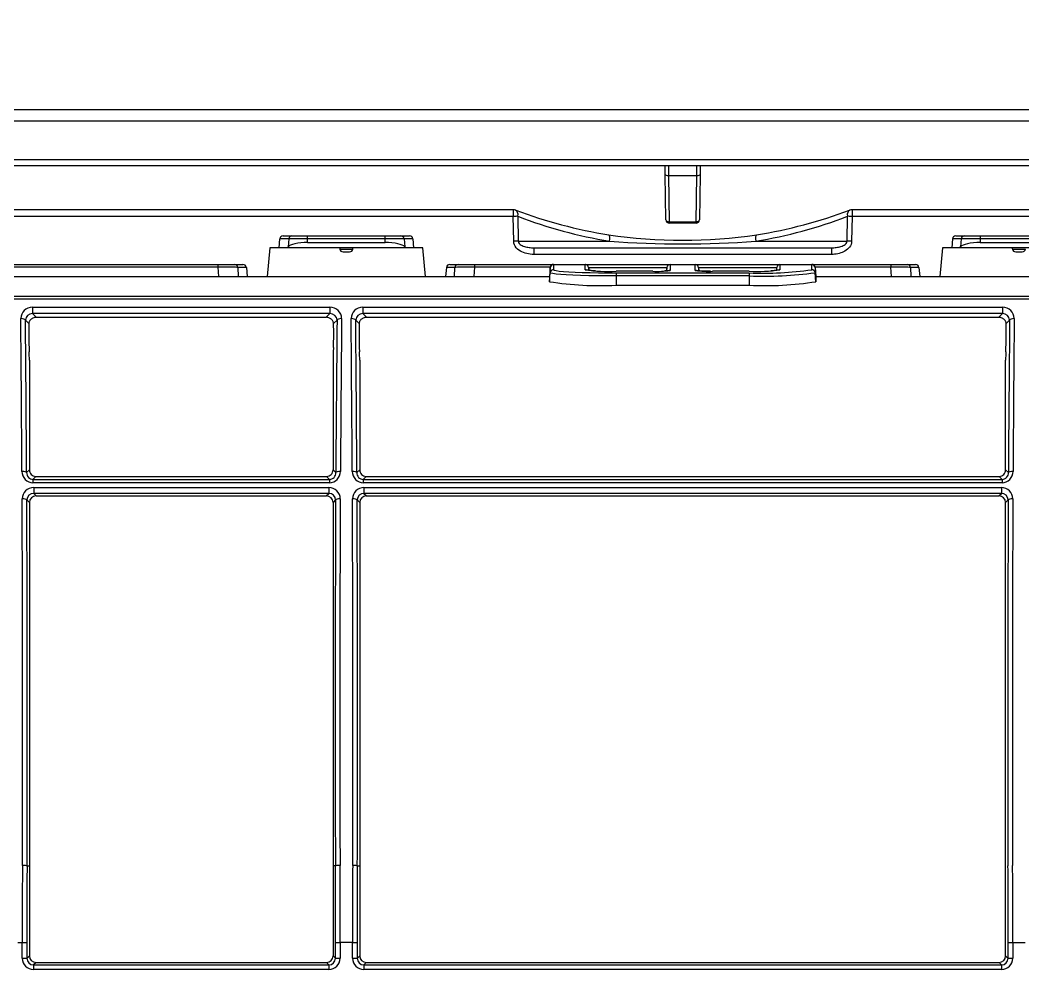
# Model space of a CAD drawing. Header units: inches. Extents: x -172 to 397, y -177 to 127.
# Drawn here: x -71.3373 to -71.105, y 69.0419 to 69.2633 of the extents above; entities that cross this region are included whole.
import ezdxf

# ---------------------------------------------------------------- set-up
doc = ezdxf.new("R2010")
doc.units = ezdxf.units.IN
doc.header["$MEASUREMENT"] = 0
doc.header["$XCLIPFRAME"] = 2
doc.layers.add('AC-RA', color=210, linetype='Continuous')
picture_1 = doc.add_image_def('image3.tif', size_in_pixel=(13248, 8704))

# ---------------------------------------------------------------- blocks, each defined once
blk = doc.blocks.new('FTM(15-28)PV2S')
at = {"layer": 'AC-RA', "color": 8, "linetype": 'Continuous'}
for p, q in [((1986.094388474831, 1338.203544292114), (1986.094388474831, 1338.204440891954)), ((1986.217488736281, 1338.203544292114), (1986.217488736281, 1338.204440891954)), ((1986.224249236082, 1338.203544292114), (1986.224249236082, 1338.204440891954)), ((1986.281261941806, 1338.203544292114), (1986.281261941806, 1338.204440891954)), ((1986.093107618285, 1338.20226440888), (1986.092211018445, 1338.202265091614)), ((1986.093107618285, 1338.20226440888), (1986.093105320649, 1338.199243879717)), ((1986.093579725154, 1338.201791942001), (1986.093107618285, 1338.20226440888)), ((1986.094388474831, 1338.203544292114), (1986.094859608387, 1338.203072798548)), ((1986.217488736281, 1338.203544292114), (1986.094388474831, 1338.203544292114)), ((1986.217017602725, 1338.203072798548), (1986.094859608387, 1338.203072798548)), ((1986.217017602725, 1338.203072798548), (1986.217488736281, 1338.203544292114)), ((1986.218769592827, 1338.20226440888), (1986.218297485958, 1338.201791942001)), ((1986.219666193953, 1338.202265091614), (1986.218769592827, 1338.20226440888)), ((1986.218771890463, 1338.199243879717), (1986.218769592827, 1338.20226440888)), ((1986.222968379535, 1338.20226440888), (1986.222071779695, 1338.202265091614)), ((1986.222968379535, 1338.20226440888), (1986.2229660819, 1338.199243879717)), ((1986.223440486404, 1338.201791942001), (1986.222968379535, 1338.20226440888)), ((1986.224249236082, 1338.203544292114), (1986.224720369637, 1338.203072798548)), ((1986.281261941806, 1338.203544292114), (1986.224249236082, 1338.203544292114)), ((1986.28079080825, 1338.203072798548), (1986.224720369637, 1338.203072798548)), ((1986.28079080825, 1338.203072798548), (1986.281261941806, 1338.203544292114)), ((1986.282542798352, 1338.20226440888), (1986.282070691483, 1338.201791942001)), ((1986.283439399478, 1338.202265091614), (1986.282542798352, 1338.20226440888)), ((1986.282545095988, 1338.199243879717), (1986.282542798352, 1338.20226440888)), ((1986.093579725154, 1338.201791942001), (1986.093579725154, 1338.114306354335)), ((1986.218297485958, 1338.184412806184), (1986.218297485958, 1338.201791942001)), ((1986.223440486404, 1338.114306354335), (1986.223440486404, 1338.201791942001)), ((1986.282070691483, 1338.184412806184), (1986.282070691483, 1338.201791942001)), ((1986.09220872081, 1338.199244562451), (1986.089807729052, 1338.199244562451)), ((1986.093105320649, 1338.199243879717), (1986.09220872081, 1338.199244562451)), ((1986.219668490302, 1338.199244562451), (1986.218771890463, 1338.199243879717)), ((1986.219668490302, 1338.199244562451), (1986.22206948206, 1338.199244562451)), ((1986.2229660819, 1338.199243879717), (1986.22206948206, 1338.199244562451)), ((1986.283441695827, 1338.199244562451), (1986.282545095988, 1338.199243879717)), ((1986.284299787451, 1338.199244562451), (1986.283441695827, 1338.199244562451)), ((1986.218753137797, 1338.184413153337), (1986.218297485958, 1338.184412806184)), ((1986.21829748853, 1338.114306356906), (1986.218297485958, 1338.184412806184)), ((1986.222984834565, 1338.184413153337), (1986.223440486404, 1338.184412806184)), ((1986.282526343322, 1338.184413153337), (1986.282070691483, 1338.184412806184)), ((1986.282070694055, 1338.114306356906), (1986.282070691483, 1338.184412806184)), ((1986.09307451922, 1338.113815949956), (1986.093579725154, 1338.114306354335)), ((1986.21829748853, 1338.114306356906), (1986.218802693178, 1338.113815949956)), ((1986.22293528047, 1338.113815949956), (1986.223440486404, 1338.114306354335)), ((1986.282070694055, 1338.114306356906), (1986.282575898703, 1338.113815949956)), ((1986.094898700334, 1338.113025855227), (1986.094410054861, 1338.112551243717)), ((1986.094410054861, 1338.111408703024), (1986.094410054861, 1338.112551243717)), ((1986.094410054861, 1338.112551243717), (1986.217467156251, 1338.112551243717)), ((1986.216978512064, 1338.113025855227), (1986.094898700334, 1338.113025855227)), ((1986.217467156251, 1338.112551243717), (1986.216978512064, 1338.113025855227)), ((1986.217467156251, 1338.111408703024), (1986.217467156251, 1338.112551243717)), ((1986.224759461584, 1338.113025855227), (1986.224270816111, 1338.112551243717)), ((1986.224270816111, 1338.112551243717), (1986.281240361776, 1338.112551243717)), ((1986.224270816111, 1338.111408703024), (1986.224270816111, 1338.112551243717)), ((1986.280751717589, 1338.113025855227), (1986.224759461584, 1338.113025855227)), ((1986.281240361776, 1338.112551243717), (1986.280751717589, 1338.113025855227)), ((1986.281240361776, 1338.111408703024), (1986.281240361776, 1338.112551243717)), ((1986.09427241274, 1338.109831163497), (1986.09427241274, 1338.110479220126)), ((1986.217604799658, 1338.109831163497), (1986.09427241274, 1338.109831163497)), ((1986.09427241274, 1338.109831163497), (1986.094820720875, 1338.109265153154)), ((1986.217056490237, 1338.109265153154), (1986.217604799658, 1338.109831163497)), ((1986.217604799658, 1338.109831163497), (1986.217604799658, 1338.110479220126)), ((1986.22413317399, 1338.109831163497), (1986.22413317399, 1338.110479220126)), ((1986.22413317399, 1338.109831163497), (1986.224681482125, 1338.109265153154)), ((1986.281378005182, 1338.109831163497), (1986.22413317399, 1338.109831163497)), ((1986.280829695762, 1338.109265153154), (1986.281378005182, 1338.109831163497)), ((1986.281378005182, 1338.109831163497), (1986.281378005182, 1338.110479220126)), ((1986.093579725154, 1338.10798468619), (1986.093045588556, 1338.108535752259)), ((1986.093579725154, 1338.10798468619), (1986.093579725154, 1338.086806930244)), ((1986.217056490237, 1338.109265153154), (1986.094820720875, 1338.109265153154)), ((1986.218831622556, 1338.108535752259), (1986.218297485958, 1338.10798468619)), ((1986.218297485958, 1338.086806930244), (1986.218297485958, 1338.10798468619)), ((1986.223440486404, 1338.10798468619), (1986.222906349807, 1338.108535752259)), ((1986.223440486404, 1338.086806930244), (1986.223440486404, 1338.10798468619)), ((1986.280829695762, 1338.109265153154), (1986.224681482125, 1338.109265153154)), ((1986.282604828081, 1338.108535752259), (1986.282070691483, 1338.10798468619)), ((1986.282070691483, 1338.086806930244), (1986.282070691483, 1338.10798468619)), ((1986.093544646033, 1338.08519567192), (1986.09351074466, 1338.084372773848)), ((1986.218366466452, 1338.084372773848), (1986.218332566364, 1338.08519567192)), ((1986.22337150591, 1338.084372773848), (1986.223405407284, 1338.08519567192)), ((1986.282139671977, 1338.084372773848), (1986.282105771889, 1338.08519567192)), ((1986.092813049077, 1338.079105065927), (1986.093485686676, 1338.079749577743)), ((1986.093485686676, 1338.079749577743), (1986.09349856475, 1338.079625461713)), ((1986.09349856475, 1338.079625461713), (1986.093525141204, 1338.079506441111)), ((1986.093525141204, 1338.079506441111), (1986.093564545588, 1338.079392373219)), ((1986.093564545588, 1338.079392373219), (1986.093615877875, 1338.079283175747)), ((1986.093615877875, 1338.079283175747), (1986.093677879317, 1338.0791799583)), ((1986.093677879317, 1338.0791799583), (1986.093750292764, 1338.079082994741)), ((1986.093750292764, 1338.079082994741), (1986.093833214645, 1338.078992021492)), ((1986.093833214645, 1338.078992021492), (1986.093926633391, 1338.078906880405)), ((1986.093926633391, 1338.078906880405), (1986.094030411426, 1338.078828270929)), ((1986.094030411426, 1338.078828270929), (1986.094145523348, 1338.078756904084)), ((1986.094145523348, 1338.078756904084), (1986.094273095474, 1338.078693426601)), ((1986.094914414772, 1338.078556852938), (1986.094174486155, 1338.077847863326)), ((1986.094273095474, 1338.078693426601), (1986.09441367039, 1338.078638946797)), ((1986.09441367039, 1338.078638946797), (1986.094568081264, 1338.078595914026)), ((1986.094568081264, 1338.078595914026), (1986.094736703534, 1338.07856717494)), ((1986.094736703534, 1338.07856717494), (1986.094914414772, 1338.078556852938)), ((1986.216962796341, 1338.078556852938), (1986.094914414772, 1338.078556852938)), ((1986.216962796341, 1338.078556852938), (1986.217140984591, 1338.078567246942)), ((1986.217702724958, 1338.077847863326), (1986.216962796341, 1338.078556852938)), ((1986.217140984591, 1338.078567246942), (1986.21730920185, 1338.078595932027)), ((1986.21730920185, 1338.078595932027), (1986.217463704012, 1338.078639031656)), ((1986.217463704012, 1338.078639031656), (1986.217604464077, 1338.078693580891)), ((1986.217604464077, 1338.078693580891), (1986.217731948772, 1338.078757064802)), ((1986.217731948772, 1338.078757064802), (1986.217847006692, 1338.078828429077)), ((1986.217847006692, 1338.078828429077), (1986.217950698581, 1338.078906984551)), ((1986.217950698581, 1338.078906984551), (1986.218043960466, 1338.078991985491)), ((1986.218043960466, 1338.078991985491), (1986.218126725486, 1338.079082764592)), ((1986.218126725486, 1338.079082764592), (1986.218199009072, 1338.079179481287)), ((1986.218199009072, 1338.079179481287), (1986.218260915368, 1338.079282394011)), ((1986.218260915368, 1338.079282394011), (1986.218312243798, 1338.079391416621)), ((1986.218312243798, 1338.079391416621), (1986.218351796043, 1338.079505750663)), ((1986.218351796043, 1338.079505750663), (1986.218378555074, 1338.079625194277)), ((1986.218378555074, 1338.079625194277), (1986.218391524436, 1338.079749577743)), ((1986.218391524436, 1338.079749577743), (1986.219064162035, 1338.079105065927)), ((1986.222673810327, 1338.079105065927), (1986.223346447927, 1338.079749577743)), ((1986.223346447927, 1338.079749577743), (1986.223359326, 1338.079625461713)), ((1986.223359326, 1338.079625461713), (1986.223385902455, 1338.079506441111)), ((1986.223385902455, 1338.079506441111), (1986.223425306838, 1338.079392373219)), ((1986.223425306838, 1338.079392373219), (1986.223476639125, 1338.079283175747)), ((1986.223476639125, 1338.079283175747), (1986.223538640568, 1338.0791799583)), ((1986.223538640568, 1338.0791799583), (1986.223611054014, 1338.079082994741)), ((1986.223611054014, 1338.079082994741), (1986.223693975896, 1338.078992021492)), ((1986.223693975896, 1338.078992021492), (1986.223787394641, 1338.078906880405)), ((1986.223787394641, 1338.078906880405), (1986.223891172676, 1338.078828270929)), ((1986.223891172676, 1338.078828270929), (1986.224006284598, 1338.078756904084)), ((1986.224006284598, 1338.078756904084), (1986.224133856724, 1338.078693426601)), ((1986.224775176022, 1338.078556852938), (1986.224035247405, 1338.077847863326)), ((1986.224133856724, 1338.078693426601), (1986.224274431641, 1338.078638946797)), ((1986.224274431641, 1338.078638946797), (1986.224428842514, 1338.078595914026)), ((1986.224428842514, 1338.078595914026), (1986.224597464784, 1338.07856717494)), ((1986.224597464784, 1338.07856717494), (1986.224775176022, 1338.078556852938)), ((1986.280736001865, 1338.078556852938), (1986.224775176022, 1338.078556852938)), ((1986.280736001865, 1338.078556852938), (1986.280914190116, 1338.078567246942)), ((1986.281475930482, 1338.077847863326), (1986.280736001865, 1338.078556852938)), ((1986.280914190116, 1338.078567246942), (1986.281082407375, 1338.078595932027)), ((1986.281082407375, 1338.078595932027), (1986.281236909537, 1338.078639031656)), ((1986.281236909537, 1338.078639031656), (1986.281377669602, 1338.078693580891)), ((1986.281377669602, 1338.078693580891), (1986.281505154297, 1338.078757064802)), ((1986.281505154297, 1338.078757064802), (1986.281620212217, 1338.078828429077)), ((1986.281620212217, 1338.078828429077), (1986.281723904106, 1338.078906984551)), ((1986.281723904106, 1338.078906984551), (1986.281817165991, 1338.078991985491)), ((1986.281817165991, 1338.078991985491), (1986.281899931011, 1338.079082764592)), ((1986.281899931011, 1338.079082764592), (1986.281972214596, 1338.079179481287)), ((1986.281972214596, 1338.079179481287), (1986.282034120893, 1338.079282394011)), ((1986.282034120893, 1338.079282394011), (1986.282085449323, 1338.079391416621)), ((1986.282085449323, 1338.079391416621), (1986.282125001568, 1338.079505750663)), ((1986.282125001568, 1338.079505750663), (1986.282151760599, 1338.079625194277)), ((1986.282151760599, 1338.079625194277), (1986.282164729961, 1338.079749577743)), ((1986.282164729961, 1338.079749577743), (1986.28283736756, 1338.079105065927)), ((1986.094174486155, 1338.077847863326), (1986.217702724958, 1338.077847863326)), ((1986.094174486155, 1338.076607880775), (1986.094174486155, 1338.077847863326)), ((1986.217702724958, 1338.076607880775), (1986.217702724958, 1338.077847863326)), ((1986.224035247405, 1338.076607880775), (1986.224035247405, 1338.077847863326)), ((1986.224035247405, 1338.077847863326), (1986.281475930482, 1338.077847863326)), ((1986.281475930482, 1338.076607880775), (1986.281475930482, 1338.077847863326)), ((1986.130223603328, 1338.070669610456), (1985.99264834141, 1338.070669610456)), ((1986.105794351212, 1338.065140884978), (1986.10627805169, 1338.070669610456)), ((1986.110320267463, 1338.068942104893), (1986.11016945669, 1338.070669610456)), ((1986.111970278296, 1338.068942104893), (1986.111870520802, 1338.070669610456)), ((1986.115635449135, 1338.070669610456), (1986.115738417147, 1338.068886500058)), ((1986.130223603328, 1338.071680359191), (1986.130374956688, 1338.069950369559)), ((1986.130223603328, 1338.070669610456), (1986.130223603328, 1338.071680359191)), ((1986.130373345643, 1338.068942104893), (1986.130223603328, 1338.070669610456)), ((1986.16879610667, 1338.072354192538), (1986.143081104442, 1338.072354192538)), ((1986.143081104442, 1338.069996742708), (1986.143081104442, 1338.072354192538)), ((1986.143081104442, 1338.070582706607), (1986.16879610667, 1338.070582706607)), ((1986.16879610667, 1338.069996742708), (1986.16879610667, 1338.072354192538)), ((1986.16879610667, 1338.070582706607), (1986.170611065098, 1338.07057611328)), ((1986.170611065098, 1338.07057611328), (1986.172379974387, 1338.070556748597)), ((1986.181653607784, 1338.071680359191), (1986.181502255709, 1338.069950369559)), ((1986.181503865469, 1338.068942104893), (1986.181653607784, 1338.070669610456)), ((1986.181653607784, 1338.070669610456), (1986.181653607784, 1338.071680359191)), ((1986.319228869702, 1338.070669610456), (1986.181653607784, 1338.070669610456)), ((1986.196138793965, 1338.068886500058), (1986.196241761977, 1338.070669610456)), ((1986.20000669031, 1338.070669610456), (1986.199906932816, 1338.068942104893)), ((1986.201556944935, 1338.068942104893), (1986.201707754422, 1338.070669610456)), ((1986.205599158137, 1338.070669610456), (1986.2060828599, 1338.065140884978)), ((1986.235655112462, 1338.065140884978), (1986.23613881294, 1338.070669610456)), ((1986.240181028714, 1338.068942104893), (1986.24003021794, 1338.070669610456)), ((1986.24183103826, 1338.068942104893), (1986.241731280766, 1338.070669610456)), ((1986.245496209099, 1338.070669610456), (1986.245599178397, 1338.068886500058)), ((1986.110320267463, 1338.068942104893), (1986.111970278296, 1338.068942104893)), ((1986.115738417147, 1338.068886500058), (1986.130380621703, 1338.068886500058)), ((1986.115738417147, 1338.068355260256), (1986.115738417147, 1338.068886500058)), ((1986.130373345643, 1338.068942104893), (1986.130374956688, 1338.068942104893)), ((1986.130374956688, 1338.068942104893), (1986.130374956688, 1338.069950369559)), ((1986.131015378533, 1338.06936440566), (1986.131015378533, 1338.068355260256)), ((1986.137146328792, 1338.068355260256), (1986.137146328792, 1338.06936440566)), ((1986.137420045704, 1338.069444012878), (1986.137441036861, 1338.069449365456)), ((1986.137441036861, 1338.069449365456), (1986.137494837788, 1338.069460237759)), ((1986.137494837788, 1338.069460237759), (1986.137574841018, 1338.069473369125)), ((1986.137574841018, 1338.069473369125), (1986.137677242014, 1338.069487343943)), ((1986.137677242014, 1338.069487343943), (1986.137799812572, 1338.069501682628)), ((1986.137786751922, 1338.0694986174), (1986.137786751922, 1338.068942104893)), ((1986.137786751922, 1338.068942104893), (1986.137786976929, 1338.068942104893)), ((1986.137786976929, 1338.068942104893), (1986.137791867922, 1338.068998135312)), ((1986.137791867922, 1338.068998135312), (1986.137836167156, 1338.069504477849)), ((1986.137791867922, 1338.068998135312), (1986.152870467638, 1338.068998135312)), ((1986.137799812572, 1338.069501682628), (1986.1379407745, 1338.069516167889)), ((1986.1379407745, 1338.069516167889), (1986.13809865047, 1338.06953052586)), ((1986.13809865047, 1338.06953052586), (1986.138272579031, 1338.06954436696)), ((1986.138272579031, 1338.06954436696), (1986.13846177716, 1338.069557286177)), ((1986.13846177716, 1338.069557286177), (1986.138668232626, 1338.069569336227)), ((1986.138668232626, 1338.069569336227), (1986.13890112183, 1338.069581736002)), ((1986.16879610667, 1338.069996742708), (1986.143081104442, 1338.069996742708)), ((1986.143081104442, 1338.069674554302), (1986.143081104442, 1338.069675435041)), ((1986.143081104442, 1338.069674554302), (1986.150152730055, 1338.069674554302)), ((1986.150152730055, 1338.069675435041), (1986.150152730055, 1338.069674554302)), ((1986.150585809265, 1338.069672477816), (1986.150929818136, 1338.069669224868)), ((1986.150929818136, 1338.069669224868), (1986.151246138378, 1338.069664867461)), ((1986.151246138378, 1338.069664867461), (1986.151556323021, 1338.069658392423)), ((1986.151556323021, 1338.069658392423), (1986.151857003399, 1338.069649959188)), ((1986.151857003399, 1338.069649959188), (1986.152139008257, 1338.069640004911)), ((1986.152139008257, 1338.069640004911), (1986.152397372027, 1338.069628776455)), ((1986.152397372027, 1338.069628776455), (1986.152630499095, 1338.069616368967)), ((1986.152630499095, 1338.069616368967), (1986.152836346402, 1338.069602917449)), ((1986.152870467638, 1338.068998135312), (1986.152817627166, 1338.069602098426)), ((1986.152836346402, 1338.069602917449), (1986.153011502854, 1338.069588655909)), ((1986.152870467638, 1338.068998135312), (1986.152875357346, 1338.068942104893)), ((1986.152875357346, 1338.068942104893), (1986.152875583638, 1338.068942104893)), ((1986.152875583638, 1338.068942104893), (1986.152875583638, 1338.069597843879)), ((1986.153011502854, 1338.069588655909), (1986.153151842478, 1338.069574016358)), ((1986.153151842478, 1338.069574016358), (1986.153249029757, 1338.069560926136)), ((1986.153249029757, 1338.069560926136), (1986.153288170563, 1338.069553756793)), ((1986.153516005482, 1338.069499172844), (1986.153516005482, 1338.068355260256)), ((1986.15836120563, 1338.068355260256), (1986.15836120563, 1338.069499172844)), ((1986.158589048264, 1338.069553656505), (1986.158604553125, 1338.069556864451)), ((1986.158604553125, 1338.069556864451), (1986.158644734101, 1338.069563446206)), ((1986.158644734101, 1338.069563446206), (1986.158704620485, 1338.069571600433)), ((1986.158704620485, 1338.069571600433), (1986.15878070089, 1338.069580357677)), ((1986.15878070089, 1338.069580357677), (1986.158870757399, 1338.069589199781)), ((1986.158870757399, 1338.069589199781), (1986.158973190539, 1338.069597824593)), ((1986.158973190539, 1338.069597824593), (1986.159086531983, 1338.069605963391)), ((1986.15900162876, 1338.069599786647), (1986.15900162876, 1338.068942104893)), ((1986.15900162876, 1338.068942104893), (1986.159001853767, 1338.068942104893)), ((1986.159001853767, 1338.068942104893), (1986.15900674476, 1338.068998135312)), ((1986.15900674476, 1338.068998135312), (1986.159059715093, 1338.069603591182)), ((1986.15900674476, 1338.068998135312), (1986.174085344476, 1338.068998135312)), ((1986.159086531983, 1338.069605963391), (1986.15921086659, 1338.06961371775)), ((1986.15921086659, 1338.06961371775), (1986.15934735025, 1338.069621439965)), ((1986.15934735025, 1338.069621439965), (1986.159497156853, 1338.069629493904)), ((1986.161724481057, 1338.069674554302), (1986.161724481057, 1338.069675435041)), ((1986.161724481057, 1338.069674554302), (1986.16879610667, 1338.069674554302)), ((1986.170524168963, 1338.06999004395), (1986.16879610667, 1338.069996742708)), ((1986.16879610667, 1338.069675435041), (1986.16879610667, 1338.069674554302)), ((1986.17220936949, 1338.069970449118), (1986.170524168963, 1338.06999004395)), ((1986.173821498267, 1338.069938714234), (1986.17220936949, 1338.069970449118)), ((1986.172379974387, 1338.070556748597), (1986.17407334457, 1338.070525229719)), ((1986.172755572852, 1338.069593987914), (1986.172993611485, 1338.069583354761)), ((1986.172993611485, 1338.069583354761), (1986.173211808422, 1338.069571129849)), ((1986.173211808422, 1338.069571129849), (1986.173414328208, 1338.069557814621)), ((1986.173414328208, 1338.069557814621), (1986.173602347304, 1338.06954404938)), ((1986.173602347304, 1338.06954404938), (1986.173776034143, 1338.069530185137)), ((1986.173776034143, 1338.069530185137), (1986.173934182693, 1338.069516179461)), ((1986.175330345309, 1338.069895595318), (1986.173821498267, 1338.069938714234)), ((1986.173934182693, 1338.069516179461), (1986.174075484058, 1338.069501957779)), ((1986.174085344476, 1338.068998135312), (1986.174040996383, 1338.069505020435)), ((1986.17407334457, 1338.070525229719), (1986.17566168697, 1338.070482176377)), ((1986.174075484058, 1338.069501957779), (1986.174198502057, 1338.069487563806)), ((1986.174085344476, 1338.068998135312), (1986.174090234183, 1338.068942104893)), ((1986.174090234183, 1338.068942104893), (1986.174090460476, 1338.068942104893)), ((1986.174090460476, 1338.068942104893), (1986.174090460476, 1338.069499887721)), ((1986.174198502057, 1338.069487563806), (1986.174301304208, 1338.069473473271)), ((1986.174301304208, 1338.069473473271), (1986.174381830737, 1338.069460266046)), ((1986.174381830737, 1338.069460266046), (1986.174436340113, 1338.069449357741)), ((1986.17473088232, 1338.06936440566), (1986.17473088232, 1338.068355260256)), ((1986.17670569806, 1338.069841845821), (1986.175330345309, 1338.069895595318)), ((1986.17566168697, 1338.070482176377), (1986.177115512907, 1338.070428208302)), ((1986.177918335277, 1338.069778259049), (1986.17670569806, 1338.069841845821)), ((1986.177115512907, 1338.070428208302), (1986.178403084927, 1338.070364136802)), ((1986.178947422665, 1338.069706111753), (1986.177918335277, 1338.069778259049)), ((1986.178403084927, 1338.070364136802), (1986.179487671719, 1338.070291949648)), ((1986.179772569514, 1338.069626951976), (1986.178947422665, 1338.069706111753)), ((1986.179487671719, 1338.070291949648), (1986.180353467557, 1338.070212990448)), ((1986.180373535545, 1338.069542521909), (1986.179772569514, 1338.069626951976)), ((1986.180353467557, 1338.070212990448), (1986.180986118328, 1338.070128619525)), ((1986.180738722006, 1338.069454633174), (1986.180373535545, 1338.069542521909)), ((1986.180861832579, 1338.06936440566), (1986.180738722006, 1338.069454633174)), ((1986.180861832579, 1338.068355260256), (1986.180861832579, 1338.06936440566)), ((1986.180986118328, 1338.070128619525), (1986.181371712215, 1338.070040597073)), ((1986.181371712215, 1338.070040597073), (1986.181502255709, 1338.069950369559)), ((1986.181496590694, 1338.068886500058), (1986.196138793965, 1338.068886500058)), ((1986.181502255709, 1338.069950369559), (1986.181502255709, 1338.068942104893)), ((1986.181502255709, 1338.068942104893), (1986.181503865469, 1338.068942104893)), ((1986.196138793965, 1338.068355260256), (1986.196138793965, 1338.068886500058)), ((1986.199906932816, 1338.068942104893), (1986.201556944935, 1338.068942104893)), ((1986.240181028714, 1338.068942104893), (1986.24183103826, 1338.068942104893)), ((1986.245599178397, 1338.068886500058), (1986.321011978815, 1338.068886500058)), ((1986.245599178397, 1338.068886500058), (1986.245599178397, 1338.068355260256)), ((1986.200907539554, 1338.068355260256), (1986.110969672844, 1338.068355260256)), ((1986.354586997765, 1338.068355260256), (1986.240830434094, 1338.068355260256)), ((1986.07622209865, 1338.065140884978), (1986.105794351212, 1338.065140884978)), ((1986.092267997747, 1338.065398035), (1986.089748452115, 1338.065398035)), ((1986.091638111339, 1338.065912335044), (1986.090378339809, 1338.065912335044)), ((1986.102140858841, 1338.063413379414), (1986.102274787715, 1338.064967808869)), ((1986.102404058317, 1338.065140884978), (1986.102274787715, 1338.064967808869)), ((1986.103848444278, 1338.063413379414), (1986.103999253765, 1338.065140884978)), ((1986.123429217583, 1338.064475442436), (1986.123553044319, 1338.064749474357)), ((1986.123553044319, 1338.064749474357), (1986.123714396958, 1338.065002409691)), ((1986.123714396958, 1338.065002409691), (1986.123907161758, 1338.065233210836)), ((1986.123907161758, 1338.065233210836), (1986.124123863367, 1338.065439573729)), ((1986.124123863367, 1338.065439573729), (1986.124360091664, 1338.065622897265)), ((1986.124360091664, 1338.065622897265), (1986.124613026997, 1338.065784957067)), ((1986.124613026997, 1338.065784957067), (1986.124877117499, 1338.065925430409)), ((1986.124877117499, 1338.065925430409), (1986.125149688808, 1338.066045817764)), ((1986.125156096986, 1338.064818866291), (1986.124942600752, 1338.064726730723)), ((1986.125149688808, 1338.066045817764), (1986.125429757326, 1338.066147462739)), ((1986.12537614026, 1338.064895297706), (1986.125156096986, 1338.064818866291)), ((1986.125599579201, 1338.064958821476), (1986.12537614026, 1338.064895297706)), ((1986.125429757326, 1338.066147462739), (1986.125716297024, 1338.06623153151)), ((1986.125824760332, 1338.065010956072), (1986.125599579201, 1338.064958821476)), ((1986.125716297024, 1338.06623153151), (1986.126008193157, 1338.066299165823)), ((1986.12605129793, 1338.065052825238), (1986.125824760332, 1338.065010956072)), ((1986.126008193157, 1338.066299165823), (1986.126302785509, 1338.066350885121)), ((1986.12627884227, 1338.065085596437), (1986.12605129793, 1338.065052825238)), ((1986.126507147774, 1338.065110338126), (1986.12627884227, 1338.065085596437)), ((1986.126302785509, 1338.066350885121), (1986.126599147052, 1338.066387117559)), ((1986.126736281302, 1338.065127555606), (1986.126507147774, 1338.065110338126)), ((1986.126599147052, 1338.066387117559), (1986.126897212214, 1338.066408435296)), ((1986.126966215851, 1338.065137614029), (1986.126736281302, 1338.065127555606)), ((1986.126897212214, 1338.066408435296), (1986.127196915422, 1338.066415414348)), ((1986.127196915422, 1338.065140884978), (1986.126966215851, 1338.065137614029)), ((1986.127196915422, 1338.065140884978), (1986.127196915422, 1338.066415414348)), ((1986.127196915422, 1338.066415414348), (1986.184680296976, 1338.066415414348)), ((1986.184680296976, 1338.065140884978), (1986.127196915422, 1338.065140884978)), ((1986.184680296976, 1338.066415414348), (1986.185019347994, 1338.066406450098)), ((1986.184680296976, 1338.065140884978), (1986.184680296976, 1338.066415414348)), ((1986.184910960545, 1338.065137614029), (1986.184680296976, 1338.065140884978)), ((1986.185140767806, 1338.065127563321), (1986.184910960545, 1338.065137614029)), ((1986.185019347994, 1338.066406450098), (1986.185355246354, 1338.066379140766)), ((1986.185369676327, 1338.065110372842), (1986.185140767806, 1338.065127563321)), ((1986.185355246354, 1338.066379140766), (1986.185687881479, 1338.066332856333)), ((1986.185597648822, 1338.065085687725), (1986.185369676327, 1338.065110372842)), ((1986.18582463129, 1338.065053047673), (1986.185597648822, 1338.065085687725)), ((1986.185687881479, 1338.066332856333), (1986.186017221227, 1338.066266932067)), ((1986.186050500297, 1338.065011375226), (1986.18582463129, 1338.065053047673)), ((1986.186017221227, 1338.066266932067), (1986.186343859614, 1338.066179778782)), ((1986.186275114413, 1338.064959469494), (1986.186050500297, 1338.065011375226)), ((1986.186498152199, 1338.064896267162), (1986.186275114413, 1338.064959469494)), ((1986.186343859614, 1338.066179778782), (1986.186665090136, 1338.066069966722)), ((1986.186717605314, 1338.064820473478), (1986.186498152199, 1338.064896267162)), ((1986.186665090136, 1338.066069966722), (1986.186977194404, 1338.065936357999)), ((1986.186931136264, 1338.064728649063), (1986.186717605314, 1338.064820473478)), ((1986.186977194404, 1338.065936357999), (1986.18727680761, 1338.065777620576)), ((1986.18727680761, 1338.065777620576), (1986.187561278536, 1338.065591485104)), ((1986.187561278536, 1338.065591485104), (1986.187824595016, 1338.06537669412)), ((1986.187824595016, 1338.06537669412), (1986.188060280725, 1338.065132185592)), ((1986.188060280725, 1338.065132185592), (1986.188261202324, 1338.064857186787)), ((1986.188261202324, 1338.064857186787), (1986.188417255101, 1338.064554627928)), ((1986.2060828599, 1338.065140884978), (1986.235655112462, 1338.065140884978)), ((1986.20802876812, 1338.063413379414), (1986.207877957347, 1338.065140884978)), ((1986.209473151509, 1338.065140884978), (1986.209602422111, 1338.064967808869)), ((1986.209736350985, 1338.063413379414), (1986.209602422111, 1338.064967808869)), ((1986.222128758997, 1338.065398035), (1986.219609213365, 1338.065398035)), ((1986.221498872589, 1338.065912335044), (1986.220239101059, 1338.065912335044)), ((1986.232001620091, 1338.063413379414), (1986.232135548966, 1338.064967808869)), ((1986.232135548966, 1338.064967808869), (1986.232264819568, 1338.065140884978)), ((1986.233860015016, 1338.065140884978), (1986.233709205528, 1338.063413379414)), ((1986.07816800687, 1338.063413379414), (1986.103848444278, 1338.063413379414)), ((1986.103199038897, 1338.062826534777), (1986.078817412251, 1338.062826534777)), ((1986.098491050144, 1338.064136573994), (1986.083525398432, 1338.064136573994)), ((1986.098491050144, 1338.062826534777), (1986.098491050144, 1338.064136573994)), ((1986.123241568783, 1338.059078559059), (1986.123319671674, 1338.063888793233)), ((1986.123319671674, 1338.063888793233), (1986.123349948518, 1338.064187200404)), ((1986.123349948518, 1338.064187200404), (1986.123429217583, 1338.064475442436)), ((1986.124195991377, 1338.063877573777), (1986.124118447788, 1338.059067340889)), ((1986.124249801305, 1338.064113586068), (1986.124195991377, 1338.063877573777)), ((1986.141833998836, 1338.063877573777), (1986.124195991377, 1338.063877573777)), ((1986.124378080594, 1338.0643172656), (1986.124249801305, 1338.064113586068)), ((1986.124547757179, 1338.064482358486), (1986.124378080594, 1338.0643172656)), ((1986.124738886504, 1338.064615976209), (1986.124547757179, 1338.064482358486)), ((1986.124942600752, 1338.064726730723), (1986.124738886504, 1338.064615976209)), ((1986.187681219735, 1338.063877573777), (1986.170043213562, 1338.063877573777)), ((1986.1871365027, 1338.06461711024), (1986.186931136264, 1338.064728649063)), ((1986.187329797229, 1338.064482197767), (1986.1871365027, 1338.06461711024)), ((1986.187499621675, 1338.06431669087), (1986.187329797229, 1338.064482197767)), ((1986.187627873963, 1338.064112782474), (1986.187499621675, 1338.06431669087)), ((1986.187681219735, 1338.063877573777), (1986.187627873963, 1338.064112782474)), ((1986.187758763324, 1338.059067340889), (1986.187681219735, 1338.063877573777)), ((1986.188417255101, 1338.064554627928), (1986.188518525923, 1338.064229268862)), ((1986.188518525923, 1338.064229268862), (1986.188557539438, 1338.063888793233)), ((1986.188557539438, 1338.063888793233), (1986.188635642329, 1338.059078559059)), ((1986.20802876812, 1338.063413379414), (1986.233709205528, 1338.063413379414)), ((1986.233059800147, 1338.062826534777), (1986.208678173501, 1338.062826534777)), ((1986.213386159682, 1338.064136573994), (1986.213386159682, 1338.062826534777)), ((1986.228351811394, 1338.064136573994), (1986.213386159682, 1338.064136573994)), ((1986.228351811394, 1338.064136573994), (1986.228351811394, 1338.062826534777)), ((1986.153355982309, 1338.060109472213), (1986.153200509406, 1338.051202444745)), ((1986.153355982309, 1338.060383609565), (1986.153355982309, 1338.060109472213)), ((1986.158521230089, 1338.060109472213), (1986.153355982309, 1338.060109472213)), ((1986.158521230089, 1338.060383609565), (1986.158521230089, 1338.060109472213)), ((1986.158676701707, 1338.051202444745), (1986.158521230089, 1338.060109472213)), ((1986.153206749151, 1338.051202401029), (1986.153173723374, 1338.049310334881)), ((1986.158670461961, 1338.051202401029), (1986.158676701707, 1338.051202444745)), ((1986.158703489024, 1338.049310334881), (1986.158670461961, 1338.051202401029)), ((1986.496330755405, 1338.048132346058), (1985.531395681091, 1338.048132346058)), ((1985.532040592774, 1338.040728004317), (1986.495685843721, 1338.040728004317))]:
    blk.add_line(p, q, dxfattribs=at)
at = {"layer": 'AC-RA', "color": 0, "linetype": 'Continuous'}
for p, q in [((1986.094388474831, 1338.204440891954), (1986.217488736281, 1338.204440891954)), ((1986.224249236082, 1338.204440891954), (1986.281261941806, 1338.204440891954)), ((1986.09220872081, 1338.199244562451), (1986.092211018445, 1338.202265091614)), ((1986.219666193953, 1338.202265091614), (1986.219668490302, 1338.199244562451)), ((1986.22206948206, 1338.199244562451), (1986.222071779695, 1338.202265091614)), ((1986.283439399478, 1338.202265091614), (1986.283441695827, 1338.199244562451)), ((1986.217467156251, 1338.111408703024), (1986.094410054861, 1338.111408703024)), ((1986.281240361776, 1338.111408703024), (1986.224270816111, 1338.111408703024)), ((1986.09427241274, 1338.110479220126), (1986.217604799658, 1338.110479220126)), ((1986.22413317399, 1338.110479220126), (1986.281378005182, 1338.110479220126)), ((1986.217702724958, 1338.076607880775), (1986.094174486155, 1338.076607880775)), ((1986.281475930482, 1338.076607880775), (1986.224035247405, 1338.076607880775)), ((1985.549450278014, 1338.074526860791), (1986.362558648456, 1338.074526860791)), ((1985.555533976957, 1338.075079222896), (1986.356474949514, 1338.075079222896)), ((1985.958414038661, 1338.059078559059), (1986.123241568783, 1338.059078559059)), ((1986.123241568783, 1338.057804029689), (1986.123241568783, 1338.059078559059)), ((1986.152560541431, 1338.051005884411), (1986.15271320497, 1338.059751953965)), ((1986.153355982309, 1338.060383609565), (1986.158521230089, 1338.060383609565)), ((1986.159164006142, 1338.059751953965), (1986.159316669681, 1338.051005884411)), ((1986.188635642329, 1338.057804029689), (1986.188635642329, 1338.059078559059)), ((1986.188635642329, 1338.059078559059), (1986.353382253768, 1338.059078559059)), ((1985.958045162097, 1338.057804029689), (1986.123241568783, 1338.057804029689)), ((1986.188635642329, 1338.057804029689), (1986.35467907676, 1338.057804029689)), ((1986.153200509406, 1338.051202444745), (1986.153206749151, 1338.051202401029)), ((1986.158670461961, 1338.051202401029), (1986.153206749151, 1338.051202401029)), ((1985.531395681091, 1338.049310334881), (1986.496330755405, 1338.049310334881)), ((1986.152530946035, 1338.049310334881), (1986.152560541431, 1338.051005884411)), ((1986.159316669681, 1338.051005884411), (1986.159346266363, 1338.049310334881)), ((1985.524518000596, 1338.038525857672), (1986.503208439756, 1338.038525857672))]:
    blk.add_line(p, q, dxfattribs=at)
for centre, radius, start, end in [((1977.486581162447, 1338.154966467131), 8.605696551713658, 359.724600998334, 0.1957799953979578), ((1994.825296049951, 1338.154966467131), 8.605696551713658, 179.8042200046021, 180.2753990016659), ((1977.616441922411, 1338.154966467131), 8.605696551713658, 359.724600998334, 0.1957799953979578), ((1994.889069255476, 1338.154966467131), 8.605696551713658, 179.8042200046021, 180.2753990016659), ((1986.094394166847, 1338.113624621339), 0.002215974887975613, 180.5748060009788, 270.4108210011703), ((1986.217483080266, 1338.113624585338), 0.002215940172722605, 269.5882709940818, 359.4261019997895), ((1986.224254928097, 1338.113624621339), 0.002215974887975613, 180.5748060009788, 270.4108210011703), ((1986.281256285791, 1338.113624585338), 0.002215940172722605, 269.5882709940818, 359.4261019997895), ((1986.094289195637, 1338.1083393205), 0.002139965198640697, 90.44936700563179, 180.7978410006159), ((1986.217588086192, 1338.108339389931), 0.002139895768134682, 359.2003039953591, 89.55248800528433), ((1986.224149956887, 1338.1083393205), 0.002139965198640697, 90.44936700563179, 180.7978410006159), ((1986.281361291717, 1338.108339389931), 0.002139895768134682, 359.2003039953591, 89.55248800528433), ((1977.481400224659, 1338.161317677956), 8.61091237190252, 359.4509710060727, 359.6472889963187), ((1994.831054861698, 1338.161322225654), 8.611490263861834, 180.3527169964823, 180.5490219978289), ((1977.611261099055, 1338.16131767667), 8.610912258756509, 359.4509710060727, 359.6472889963187), ((1994.8948282768, 1338.16132222694), 8.611490473439103, 180.3527169964823, 180.5490219978289), ((1986.094149416599, 1338.078840149975), 0.002232410631649483, 180.8736680054191, 270.6434459976664), ((1986.217725626739, 1338.078842375608), 0.00223461183584018, 269.4127670035467, 359.0701189988545), ((1986.224010177849, 1338.078840149975), 0.002232410631649483, 180.8736680054191, 270.6434459976664), ((1986.281498832263, 1338.078842375608), 0.00223461183584018, 269.4127670035467, 359.0701189988545), ((1986.156538936426, 1337.974693625931), 0.0903881171130554, 99.36287200263546, 111.0192060018845), ((1986.155915181761, 1337.962279787036), 0.1013856649733013, 81.87402199549186, 98.10236599734027), ((1986.155938605556, 1337.874446436108), 0.1899555102798351, 85.74174499911527, 94.25825500088474), ((1986.15533838526, 1337.974694029656), 0.09038770053001934, 68.9807669953162, 80.63715499802738), ((1986.156468751185, 1337.970015694158), 0.09378594964616839, 99.09069600155465, 110.4495669927383), ((1986.155503026848, 1337.970453196348), 0.09333541637838753, 69.51398200027374, 80.9253719935246), ((1986.153355982309, 1338.05974073451), 0.000642875055693922, 90, 179.0000000030781), ((1986.158521230089, 1338.05974073451), 0.000642875055693922, 0.9999999969218678, 90), ((1986.123241568783, 1338.0590897798), 0.001285750111387844, 270, 290.5462430049359), ((1986.188635642329, 1338.0590897798), 0.001285750111387844, 249.4537569950641, 270)]:
    blk.add_arc(centre, radius, start, end, dxfattribs=at)
at = {"layer": 'AC-RA', "color": 8, "linetype": 'Continuous'}
for centre, radius, start, end in [((1977.54096392032, 1338.155117580056), 8.55221032939301, 359.7232970034279, 0.1962669941562076), ((1994.822221903722, 1338.155153595202), 8.603518520597222, 179.8051429990163, 180.2752920051754), ((1977.67082468157, 1338.155117580056), 8.55221032939301, 359.7232970034279, 0.1962669941562076), ((1994.885995110533, 1338.155153595202), 8.603518520597222, 179.8051429990163, 180.2752920051754), ((1986.094377239947, 1338.113854109734), 0.001303280028406506, 181.6778689991505, 271.4428059987258), ((1986.094881985582, 1338.114328190229), 0.001302443005083992, 180.9606679939227, 270.7353289997639), ((1986.216992384022, 1338.114331120453), 0.001305338514334838, 269.3910649939508, 358.9129810049329), ((1986.217491575217, 1338.113862976266), 0.001311960127408485, 268.9335099943384, 357.945814994627), ((1986.224238001197, 1338.113854109734), 0.001303280028406506, 181.6778689991505, 271.4428059987258), ((1986.224742746833, 1338.114328190229), 0.001302443005083992, 180.9606679939227, 270.7353289997639), ((1986.280765589547, 1338.114331120453), 0.001305338514334838, 269.3910649939508, 358.9129810049329), ((1986.281264780742, 1338.113862976266), 0.001311960127408485, 268.9335099943384, 357.945814994627), ((1986.094280071954, 1338.108595269632), 0.001235917008570674, 90.35512500295835, 182.7602079987398), ((1986.217597447738, 1338.108595561497), 0.001235623857545277, 357.2255850032651, 89.65908200000182), ((1986.224140833204, 1338.108595269632), 0.001235917008570674, 90.35512500295835, 182.7602079987398), ((1986.281370653263, 1338.108595561497), 0.001235623857545277, 357.2255850032651, 89.65908200000182), ((1977.505110883895, 1338.161675013627), 8.588099107099147, 359.4491230017238, 359.645476998721), ((1986.094831771897, 1338.108012837689), 0.001252363038245436, 90.50559600503264, 181.2880920046076), ((1986.217045439215, 1338.108012837689), 0.001252364323995547, 358.7119439995795, 89.4943690016811), ((1994.80653132424, 1338.161673157003), 8.587864096408037, 180.3545200049188, 180.5508790045517), ((1977.634971759577, 1338.161675013627), 8.588098993953137, 359.4491230017238, 359.645476998721), ((1986.224692533148, 1338.108012837689), 0.001252363038245436, 90.50559600503264, 181.2880920046076), ((1986.280818644739, 1338.108012837689), 0.001252364323995547, 358.7119439995795, 89.4943690016811), ((1994.870304739342, 1338.161673159575), 8.587864307271056, 180.3545200049188, 180.5508790045517), ((1986.053872922778, 1338.086865401016), 0.03970684609140636, 357.5899210035891, 359.9156270030734), ((1986.257989930363, 1338.086865088579), 0.03969248683416238, 180.0839519980925, 182.4105000024337), ((1986.183733684028, 1338.086865401016), 0.03970684609140636, 357.5899210035891, 359.9156270030734), ((1986.321763135888, 1338.086865088579), 0.03969248683416238, 180.0839519980925, 182.4105000024337), ((1986.151005911399, 1338.081749473325), 0.05755498111963627, 177.3876079941735, 181.9912889936263), ((1986.161708904195, 1338.081754013308), 0.05671805037113079, 357.974726000691, 2.646375996378385), ((1986.280016664536, 1338.081754080167), 0.05670565702580713, 177.3531130001232, 182.0257849989148), ((1986.225482109719, 1338.081754013308), 0.05671805037113079, 357.974726000691, 2.646375996378385), ((1986.094138159857, 1338.079174284285), 0.00132691725845426, 182.9901500039931, 271.5687610045651), ((1986.217745579009, 1338.079167215231), 0.001320047495609115, 268.1396429968015, 357.3014459978017), ((1986.223998921107, 1338.079174284285), 0.00132691725845426, 182.9901500039931, 271.5687610045651), ((1986.281518784534, 1338.079167215231), 0.001320047495609115, 268.1396429968015, 357.3014459978017), ((1986.13987555841, 1338.010514860612), 0.06192235795349337, 87.03263200296642, 98.96736600276792), ((1986.140402781529, 1337.996426306482), 0.0742047520427988, 87.93153499585662, 97.76655600513782), ((1986.172001653988, 1338.010514860612), 0.06192235795349337, 81.03263399723208, 92.96736799703355), ((1986.131013611912, 1338.068997603011), 0.0006426680499259886, 184.9540779938746, 189.9551840046217), ((1986.131015455678, 1338.0689982176), 0.0006429586294511622, 185.0068270044044, 269.9931209965756), ((1986.140538039869, 1338.00309118119), 0.06695387486413663, 87.8232490000443, 98.17674500297458), ((1986.137146251647, 1338.0689982176), 0.0006429586294511622, 270.0068790034244, 354.9931729955956), ((1986.14160209966, 1338.041119924095), 0.02859378644115337, 87.03506899705931, 98.9649373048846), ((1986.151032228132, 1338.054281604113), 0.01541893391328196, 80.73005300158572, 93.26990870862276), ((1986.153516082627, 1338.0689982176), 0.0006429522007006054, 185.0068270044044, 269.9931209965756), ((1986.160927069124, 1338.052715312327), 0.01697885737842215, 87.30811300490161, 98.69192291550478), ((1986.158361128485, 1338.0689982176), 0.0006429586294511622, 270.0068790034244, 354.9931729955956), ((1986.170276024334, 1338.041137325437), 0.02857645710115209, 81.0314319977585, 92.96853290838398), ((1986.174730959465, 1338.0689982176), 0.0006429522007006054, 185.0068270044044, 269.9931209965756), ((1986.180861755434, 1338.0689982176), 0.0006429586294511622, 270.0068790034244, 354.9931729955956), ((1986.1808635992, 1338.068997603011), 0.0006426680499259886, 350.0448159953782, 355.0459220061255), ((1986.090378339809, 1338.065269459989), 0.000642875055693922, 90, 168.4630079963252), ((1986.091638111339, 1338.065269459989), 0.000642875055693922, 11.53699200367478, 90), ((1986.091008224931, 1338.065140884978), 0.001285750111387844, 0, 11.53697800263796), ((1986.220868986181, 1338.065140884978), 0.001285750111387844, 168.4630219973621, 180), ((1986.220239101059, 1338.065269459989), 0.000642875055693922, 90, 168.4630079963252), ((1986.221498872589, 1338.065269459989), 0.000642875055693922, 11.53699200367478, 90), ((1986.220868986181, 1338.065140884978), 0.001285750111387844, 0, 11.53697800263796)]:
    blk.add_arc(centre, radius, start, end, dxfattribs=at)
at = {"layer": 'AC-RA', "color": 0, "linetype": 'Continuous'}
for centre, major_axis, ratio, start_param, end_param in [((1986.094405129153, 1338.202246768389), (0.00155675905485617, -0.001557946474653162), 0.9924379999999999, 2.360370948703419, 3.922816209040525), ((1986.21747208196, 1338.202246768389), (-0.00155675905485617, -0.001557946474653161), 0.9924380000000002, 2.360369098138993, 3.922814358476167), ((1986.224265890403, 1338.202246768389), (0.00155675905485617, -0.001557946474653162), 0.9924379999999999, 2.360370948703953, 3.922816209040525), ((1986.281245287484, 1338.202246768389), (-0.001556759054856161, -0.001557946474653171), 0.9924379999999999, 2.360369098139021, 3.922814358476227), ((1986.120252126487, 1338.199244562451), (-0.0002456739259978238, -0.3214375271157379), 0.08724399999999997, -1.570729646674165, -1.524444817648811), ((1986.191625084625, 1338.199244562451), (0.0002456739297410502, -0.3214375278836616), 0.087244, 1.524444817648874, 1.570729646563251), ((1986.250112887737, 1338.199244562451), (-0.0002456739297235614, -0.32143752787594), 0.087244, -1.570729646563903, -1.524444817648675), ((1986.25539829015, 1338.199244562451), (0.0002456739259553232, -0.3214375271226658), 0.08724399999999999, 1.524444817649591, 1.57072964667349), ((1986.141444611986, 1338.063900012688), (-0.0002031397628130407, 0.001269601349124242), 0.296916, -3.138711136985706, -1.635923408158062), ((1986.170432599126, 1338.063900012688), (0.0002031397628127553, 0.001269601349124295), 0.296916, 1.635923408160483, 3.132191062659853), ((1986.141444611986, 1338.063900012688), (-0.0002031397628130407, 0.001269601349124242), 0.296916, 3.096621038339701, 3.144474170193881), ((1986.170432599126, 1338.063900012688), (0.0002031397628127553, 0.001269601349124295), 0.296916, 3.132191062659853, 3.176449737297156), ((1986.123241568783, 1338.0590897798), (0.001285580714091962, -2.087046929939914e-05), 0.008725, -1.570654675307822, -0.8200410031772618), ((1986.123241568783, 1338.0590897798), (-0.0004512510282042935, 0.001203962565231314), 0.654239, 3.141592653589793, 4.453818928956969), ((1986.188635642329, 1338.0590897798), (0.000451251028196264, 0.001203962565234366), 0.6542389999999999, 1.829366378218406, 3.141592653589687), ((1986.188635642329, 1338.0590897798), (-0.00128558071409189, -2.087046930252133e-05), 0.008725, 0.8200410031740462, 1.570654675299784), ((1986.15320331877, 1338.05099466367), (-0.0006427771427090942, 1.121971676033762e-05), 0.323096, -1.560785871424908, 0), ((1986.158673892342, 1338.05099466367), (-0.0006427771427091295, -1.121971676037323e-05), 0.323096, 3.141592653589793, 4.702378525014456)]:
    blk.add_ellipse(centre, major_axis=major_axis, ratio=ratio, start_param=start_param, end_param=end_param, dxfattribs=at)
at = {"layer": 'AC-RA', "color": 8, "linetype": 'Continuous'}
for centre, major_axis, ratio, start_param, end_param in [((1986.094405129153, 1338.202246768389), (0.0009253984961304351, -0.0009261043449194714), 0.9820809999999999, 2.360370948703181, 3.922816209040454), ((1986.094870386831, 1338.201781154558), (0.0008742345720433975, -0.0009574806765275817), 0.991649, 2.405784262061791, 3.968229522398985), ((1986.217006824281, 1338.201781154558), (-0.0008742345720408646, -0.0009574806765299007), 0.991649, 2.314955784777867, 3.877401045115171), ((1986.21747208196, 1338.202246768389), (-0.0009253984961305417, -0.0009261043449193712), 0.9820810000000001, 2.360369098139322, 3.922814358476519), ((1986.224265890403, 1338.202246768389), (0.0009253984961307554, -0.000926104344919126), 0.9820810000000002, 2.360370948703288, 3.922816209039808), ((1986.224731148081, 1338.201781154558), (0.00087423457204272, -0.0009574806765281804), 0.991649, 2.405784262062496, 3.968229522399554), ((1986.280780029806, 1338.201781154558), (-0.0008742345720433257, -0.0009574806765276707), 0.9916490000000002, 2.314955784780588, 3.877401045117498), ((1986.281245287484, 1338.202246768389), (-0.0009253984961298993, -0.000926104344919976), 0.9820809999999998, 2.360369098138597, 3.922814358475921), ((1986.121148726326, 1338.199243879717), (-0.0002456845258650315, -0.3205375025955865), 0.087489, -1.570729268717651, -1.524444439773808), ((1986.190728484786, 1338.199243879717), (0.0002456845232282429, -0.3205375020988324), 0.087489, 1.524444439774493, 1.570729268790007), ((1986.251009487577, 1338.199243879717), (-0.0002456845257288785, -0.3205375026081251), 0.08748899999999998, -1.570729268715786, -1.524444439773992), ((1986.254501690311, 1338.199243879717), (0.0002456845221777541, -0.320537501860046), 0.08748899999999998, 1.524444439773848, 1.570729268824348), ((1986.219649737637, 1338.184413834784), (0.0009000202020448672, -2.962581418879983e-06), 0.046268, -3.054232395057519, -1.570644027015384), ((1986.222088234725, 1338.184413834784), (0.0009000202020447593, 2.962581449552451e-06), 0.046268, -1.570948626576066, -0.0873602585343014), ((1986.283422943162, 1338.184413834784), (0.0009000202020448665, -2.96258141798793e-06), 0.046268, -3.0542323950557, -1.57064402701543), ((1986.092178302534, 1338.113842188259), (0.0009000134539265092, -4.574246261410095e-06), 0.266432, -1.56944220990275, -0.0905479169195631), ((1986.219698908578, 1338.113842188259), (-0.0009000134539264111, -4.574246275630877e-06), 0.2664319999999999, 0.0905479169195637, 1.56944220989854), ((1986.222039063784, 1338.113842188259), (0.0009000134539264819, -4.574246275810239e-06), 0.2664320000000001, -1.569442209898488, -0.0905479169221403), ((1986.283472114103, 1338.113842188259), (-0.0009000134539264822, -4.574246274542488e-06), 0.266432, 0.0905479169207412, 1.5694422098987), ((1986.092149437444, 1338.108564141622), (0.0009000096190175266, -5.27509749040067e-06), 0.282897, -1.569138226654738, -0.0909931652745148), ((1986.219727773669, 1338.108564141622), (-0.0009000096190175802, -5.275097472806722e-06), 0.282897, 0.0909931652753121, 1.569138226660425), ((1986.222010198694, 1338.108564141622), (0.0009000096190175805, -5.275097471593617e-06), 0.282897, -1.56913822666065, -0.0909931652739352), ((1986.283500979193, 1338.108564141622), (-0.0009000096190175799, -5.275097473288366e-06), 0.2828970000000001, 0.0909931652734085, 1.569138226660111), ((1986.091917265689, 1338.079143338851), (0.0009000008606854925, -6.602404330481406e-06), 0.374678, -1.56804769455376, -0.0941424333559506), ((1986.219959945423, 1338.079143338851), (-0.000900000860685358, -6.602404350340586e-06), 0.374678, 0.0941424333733153, 1.568047694545493), ((1986.221778026939, 1338.079143338851), (0.0009000008606853225, -6.602404350358975e-06), 0.3746779999999999, -1.568047694545486, -0.0941424333745801), ((1986.283733150948, 1338.079143338851), (-0.0009000008606856792, -6.602404307659084e-06), 0.374678, 0.0941424333589727, 1.56804769456326), ((1986.110970661586, 1338.068998135312), (-0.0006520233357983255, -3.218916486910749e-05), 0.9847330000000001, 0.0371748781559725, 1.520704739316666), ((1986.115770649616, 1338.068998135312), (-0.003861541330659694, -3.690772113248852e-05), 0.028828, 0.1779531166524921, 1.562173616242754), ((1986.112600977298, 1338.068998135312), (3.213089528358224e-16, -0.0006428750556939048), 0.9848070000000001, -1.483529864195702, 0), ((1986.131015378533, 1338.070006399977), (0.0006428750556939048, 0), 0.9986299999999999, -3.054206125703715, -1.570796326767399), ((1986.131010833406, 1338.068998135312), (-5.374435465601188e-17, -0.0006428750556939226), 0.9954249999999999, -1.39626316736415, 0), ((1986.137146328792, 1338.070006399977), (-0.0006428750556939226, -2.332484420069134e-13), 0.99863, 1.570796326432573, 2.129851122018736), ((1986.137149477594, 1338.068998135312), (1.105873670804685e-15, -0.0006428750556939226), 0.9954249999999999, 0, 1.483529864193442), ((1986.15351285668, 1338.068998135312), (1.248977658202152e-15, 0.0006428750556939226), 0.9954249999999999, 1.658062789396572, 3.141592653589793), ((1986.153516005482, 1338.070141167161), (-0.0006428750556939583, 4.946164960999011e-14), 0.9986299999999999, 1.164932073848639, 1.57079632687173), ((1986.15836120563, 1338.070141167161), (-0.0006428750556939403, -4.227627368500249e-13), 0.9986299999999999, 1.570796326138185, 2.052021868828919), ((1986.158364354432, 1338.068998135312), (-1.212848080072153e-15, -0.0006428750556939226), 0.9954249999999999, 0, 1.483529864197034), ((1986.174727733518, 1338.068998135312), (-3.497368877986074e-15, 0.0006428750556939226), 0.9954249999999999, 1.658062789389223, 3.141592653589793), ((1986.17473088232, 1338.070006399977), (-0.0006428750556939403, 1.447034605360335e-14), 0.9986299999999999, 1.110112631078381, 1.570796326817148), ((1986.180861832579, 1338.070006399977), (-0.0006428750556939583, -8.388143724186497e-14), 0.9986299999999999, 1.570796326664597, 3.054206125599959), ((1986.180866377706, 1338.068998135312), (-3.247933356376834e-15, -0.0006428750556939048), 0.9954250000000001, 0, 1.396263167369255), ((1986.19610656021, 1338.068998135312), (0.003861541328977261, -3.690771391770328e-05), 0.02882799999999999, -1.562173617929617, -0.1779531853625121), ((1986.199276233814, 1338.068998135312), (4.641557902110119e-16, -0.0006428750556939048), 0.9848070000000001, 0, 1.483529864194528), ((1986.200906549527, 1338.068998135312), (0.0006520233442643789, -3.218915251826818e-05), 0.984733, -1.520704758552596, -0.0371748973812846), ((1986.240831422836, 1338.068998135312), (-0.0006520233282490646, -3.218917588051728e-05), 0.9847329999999999, 0.037174860998228, 1.520704722166775), ((1986.242461737262, 1338.068998135312), (-2.500783966649357e-16, 0.0006428750556939583), 0.9848069999999999, 1.658062789394193, 3.14159265358986), ((1986.245631410867, 1338.068998135312), (-0.003861541332159946, -3.690772756605485e-05), 0.028828, 0.177953055382733, 1.56217361473862), ((1986.098491050144, 1338.065170822383), (0.003858808840329955, 0), 0.268023, -1.570796326794897, -0.1975745470984056), ((1986.213386159682, 1338.065170822383), (-0.003858808840329971, 5.143000445551376e-19), 0.268023, 0.1975744186669065, 1.570796326794897), ((1986.228351811394, 1338.065170822383), (-0.003858808840329935, -1.671475144804197e-17), 0.268023, 1.570796326794895, 2.944018061152565), ((1986.101510159839, 1338.063469409833), (-3.215661028580998e-16, -0.0006428750556939226), 0.9848080000000001, 0, 1.483529864195704), ((1986.103198048869, 1338.063469409833), (0.0006520231480433674, -3.218943877598285e-05), 0.984733, -1.520704315746576, -0.0371744515523705), ((1986.123319671674, 1338.063900012688), (0.001285580606156023, -2.087711688541487e-05), 0.008725, -1.57065463018948, -0.8206360233366525), ((1986.188557539438, 1338.063900012688), (-0.001285580606156005, -2.087711688541526e-05), 0.008725000000000002, 0.8206360233366304, 1.570654630189593), ((1986.208679162243, 1338.063469409833), (-0.0006520231320234855, -3.218946214661788e-05), 0.984733, 0.0371744151551782, 1.52070427934765), ((1986.210367049988, 1338.063469409833), (-1.069744092674686e-16, 0.0006428750556939226), 0.9848080000000001, 1.658062789394474, 3.141592653589793), ((1986.231370921089, 1338.063469409833), (-1.069744092674687e-16, 0.0006428750556939048), 0.984808, 3.141592653589793, 4.625122517784781), ((1986.23305881012, 1338.063469409833), (0.00065202315369868, -3.218943052638603e-05), 0.9847330000000001, -1.520704328595097, -0.0371744644059551), ((1986.153355982309, 1338.05974073451), (-0.0006427771427091123, 1.12197167603911e-05), 0.5735180000000001, -1.560785871424628, 0), ((1986.158521230089, 1338.05974073451), (-0.0006427771427091121, -1.121971676037297e-05), 0.5735180000000002, 3.141592653589768, 4.702378525014437)]:
    blk.add_ellipse(centre, major_axis=major_axis, ratio=ratio, start_param=start_param, end_param=end_param, dxfattribs=at)
blk = doc.blocks.new('*U249')
at = {"layer": 'AC-RA'}
blk.add_blockref('FTM(15-28)PV2S', (759.251282600299, 606.4792470601533), dxfattribs=at)

msp = doc.modelspace()

# ---------------------------------------------------------------- block references
at = {"layer": 'AC-RA', "color": 4, "xscale": 1.2, "yscale": 1.2, "zscale": 1.2, "rotation": 180}
msp.add_blockref('*U249', (3223.304835195673, 2402.663838493298), dxfattribs=at)

# ---------------------------------------------------------------- pictures from other files: only their frames are drawn
image = msp.add_image(picture_1, insert=(-98.80000081390494, 49.99496506140107), size_in_units=(103.259746951027, 67.84215258618195))
image.set_boundary_path([(1164.295373235606, 432.6384530766481), (11144.89663008084, 7632.068361247257)])

doc.saveas('drawing.dxf')
